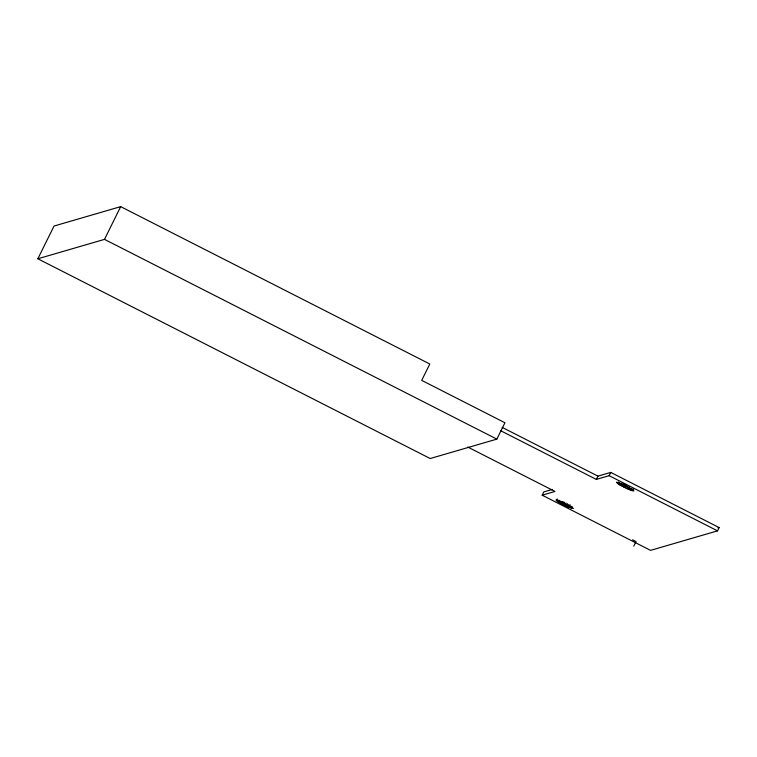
<?xml version="1.0" encoding="UTF-8"?>
<svg xmlns="http://www.w3.org/2000/svg" width="757" height="757" viewBox="0 0 757 757"><rect width="100%" height="100%" fill="white"/><g stroke="black" fill="none" stroke-linecap="round" stroke-linejoin="round"><path stroke-width="1.14" d="M37.85 258.78L54.031 226.04L120.685 206.633L429.796 364.013L421.706 380.374L504.938 422.756L496.847 439.126L430.194 458.534L37.85 258.78L104.504 239.373L496.847 439.126M104.504 239.373L120.685 206.633M502.203 427.393L597.945 476.144L610.767 472.406L719.15 527.591L717.532 530.865L650.547 550.367L542.173 495.192L543.791 491.918L552.336 489.429M556.442 500.632L556.007 499.838L563.066 502.345L573.465 508.524L567.759 506.821L559.092 502.402L556.442 500.632L557.256 498.995M557.994 501.73L558.808 500.093M559.092 502.402L559.896 500.765M560.35 503.131L561.164 501.494M561.751 503.897L562.962 501.437M563.227 504.664L564.448 502.213M564.76 505.43L565.971 502.97M566.283 506.149L567.495 503.698M567.759 506.821L568.971 504.361M569.141 507.408L570.352 504.947M570.39 507.9L571.194 506.263M571.459 508.278L572.273 506.641M500.689 430.724L596.327 479.418L597.945 476.144M596.327 479.418L609.148 475.68L610.767 472.406M617.589 483.524L616.482 482.218L625.074 485.455L633.95 490.914L628.244 489.211L619.567 484.792L617.589 483.524L618.393 481.887M618.478 484.12L619.283 482.483M619.567 484.792L620.38 483.155M620.835 485.521L622.046 483.07M622.226 486.287L623.437 483.827M623.711 487.054L624.922 484.603M625.235 487.82L626.455 485.36M626.768 488.539L627.979 486.089M628.244 489.211L629.455 486.751M629.625 489.798L630.43 488.161M630.865 490.29L631.679 488.653M631.944 490.668L632.748 489.031M632.814 490.933L633.618 489.296M633.779 546.166L636.041 541.586L632.568 539.817M542.173 495.192L554.985 491.454L467.76 447.046M717.977 527.932L719.15 527.591M609.148 475.68L717.532 530.865"/></g></svg>
